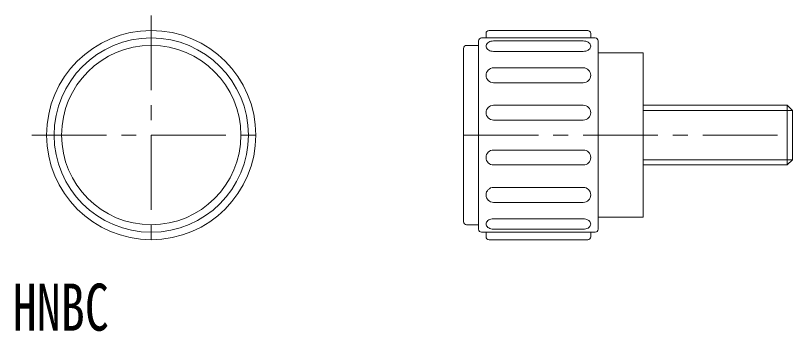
# Model space of a CAD drawing. Units: millimetres on the paper. Extents: x -641 to 1468, y -434 to 1009.
# Drawn here: x -203.6 to -151.6, y -433.6 to -412.5 of the extents above; entities that cross this region are included whole.
import ezdxf
from ezdxf.enums import TextEntityAlignment as Align

# ---------------------------------------------------------------- set-up
doc = ezdxf.new("R2010")
doc.units = ezdxf.units.MM
doc.linetypes.add('CHAIN1', pattern=[8, 5, -1, 1, -1])
doc.layers.add('0-0', color=7, linetype='Continuous', lineweight=18)
doc.layers.add('0-1', color=4, linetype='Continuous', lineweight=18)
doc.styles.add('ＭＳ ゴシック', font='')
doc.styles.get('ＭＳ ゴシック').set_extended_font_data('MS Gothic')

msp = doc.modelspace()

# ---------------------------------------------------------------- linework, layer by layer
at = {"layer": '0-0'}
for p, q in [((-172.096, -414), (-172.096, -413.7)), ((-171.896, -413.5), (-165.296, -413.5)), ((-165.096, -413.7), (-165.096, -414)), ((-172.596, -426.8), (-172.596, -414.2)), ((-164.796, -414), (-172.396, -414)), ((-165.596, -414.2), (-171.596, -414.2)), ((-164.596, -426.8), (-164.596, -414.2)), ((-173.596, -414.7), (-173.596, -426.3)), ((-172.596, -414.5), (-173.396, -414.5)), ((-171.596, -414.9), (-165.596, -414.9)), ((-164.596, -415), (-161.596, -415)), ((-165.596, -416), (-171.596, -416)), ((-171.596, -417), (-165.596, -417)), ((-165.596, -418.5), (-171.596, -418.5)), ((-171.596, -419.5), (-165.596, -419.5)), ((-165.596, -421.5), (-171.596, -421.5)), ((-171.596, -422.5), (-165.596, -422.5)), ((-165.596, -424), (-171.596, -424)), ((-171.596, -425), (-165.596, -425)), ((-165.596, -426.1), (-171.596, -426.1)), ((-173.396, -426.5), (-172.596, -426.5)), ((-172.396, -427), (-164.796, -427)), ((-172.096, -427.3), (-172.096, -427)), ((-171.596, -426.8), (-165.596, -426.8)), ((-165.096, -427), (-165.096, -427.3)), ((-165.296, -427.5), (-171.896, -427.5))]:
    msp.add_line(p, q, dxfattribs=at)
for points in [[(-171.598, -414.9), (-171.685, -414.894), (-171.769, -414.878), (-171.848, -414.852), (-171.919, -414.817), (-171.98, -414.774), (-172.03, -414.724), (-172.066, -414.668), (-172.088, -414.609), (-172.096, -414.55), (-172.088, -414.489), (-172.065, -414.43), (-172.029, -414.375), (-171.979, -414.325), (-171.917, -414.282), (-171.846, -414.247), (-171.767, -414.221), (-171.682, -414.205), (-171.598, -414.2)], [(-165.593, -414.2), (-165.507, -414.206), (-165.422, -414.222), (-165.344, -414.248), (-165.272, -414.283), (-165.211, -414.326), (-165.161, -414.376), (-165.125, -414.432), (-165.103, -414.491), (-165.096, -414.55)], [(-165.096, -414.55), (-165.103, -414.611), (-165.126, -414.67), (-165.163, -414.725), (-165.213, -414.775), (-165.274, -414.818), (-165.346, -414.853), (-165.425, -414.879), (-165.509, -414.895), (-165.593, -414.9)], [(-161.596, -415), (-161.596, -426), (-164.596, -426)], [(-151.596, -422.15), (-151.596, -418.85), (-151.946, -418.5), (-161.596, -418.5)], [(-151.596, -422.15), (-151.946, -422.5), (-161.596, -422.5)], [(-172.096, -426.45), (-172.088, -426.389), (-172.065, -426.33), (-172.029, -426.275), (-171.979, -426.225), (-171.917, -426.182), (-171.846, -426.147), (-171.767, -426.121), (-171.682, -426.105), (-171.598, -426.1)], [(-165.593, -426.1), (-165.507, -426.106), (-165.422, -426.122), (-165.344, -426.148), (-165.272, -426.183), (-165.211, -426.226), (-165.161, -426.276), (-165.125, -426.332), (-165.103, -426.391), (-165.096, -426.45), (-165.103, -426.511), (-165.126, -426.57), (-165.163, -426.625), (-165.213, -426.675), (-165.274, -426.718), (-165.346, -426.753), (-165.425, -426.779), (-165.509, -426.795), (-165.593, -426.8)], [(-171.598, -426.8), (-171.685, -426.794), (-171.769, -426.778), (-171.848, -426.752), (-171.919, -426.717), (-171.98, -426.674), (-172.03, -426.624), (-172.066, -426.568), (-172.088, -426.509), (-172.096, -426.45)]]:
    msp.add_lwpolyline(points, dxfattribs=at)
for radius in [7, 6.5, 6]:
    msp.add_circle((-194.5, -420.5), radius, dxfattribs=at)
for centre, radius, start, end in [((-171.896, -413.7), 0.2, 90, 180), ((-165.296, -413.7), 0.2, 0, 90), ((-172.396, -414.2), 0.2, 90, 180), ((-164.796, -414.2), 0.2, 0, 90), ((-173.396, -414.7), 0.2, 90, 180), ((-171.596, -416.5), 0.5, 90, 270), ((-165.596, -416.5), 0.5, 270, 90), ((-171.596, -419), 0.5, 90, 270), ((-165.596, -419), 0.5, 270, 90), ((-171.596, -422), 0.5, 90, 270), ((-165.596, -422), 0.5, 270, 90), ((-171.596, -424.5), 0.5, 90, 270), ((-165.596, -424.5), 0.5, 270, 90), ((-173.396, -426.3), 0.2, 180, 270), ((-172.396, -426.8), 0.2, 180, 270), ((-171.896, -427.3), 0.2, 180, 270), ((-165.296, -427.3), 0.2, 270, 0), ((-164.796, -426.8), 0.2, 270, 0)]:
    msp.add_arc(centre, radius, start, end, dxfattribs=at)
at = {"layer": '0-1', "linetype": 'CHAIN1'}
for p, q in [((-194.5, -412.5), (-194.5, -428.5)), ((-202.5, -420.5), (-186.5, -420.5)), ((-173.596, -420.5), (-151.596, -420.5))]:
    msp.add_line(p, q, dxfattribs=at)
at = {"layer": '0-1'}
for p, q in [((-161.596, -418.85), (-151.596, -418.85)), ((-151.946, -418.5), (-151.946, -422.5)), ((-161.596, -422.15), (-151.596, -422.15))]:
    msp.add_line(p, q, dxfattribs=at)

# ---------------------------------------------------------------- texts
at = {"layer": '0-0', "style": 'ＭＳ ゴシック', "width": 0.75}
msp.add_text('HNBC', height=3.152, dxfattribs=at).set_placement((-203.769, -434.535), align=Align.BOTTOM_LEFT)

doc.saveas('drawing.dxf')
